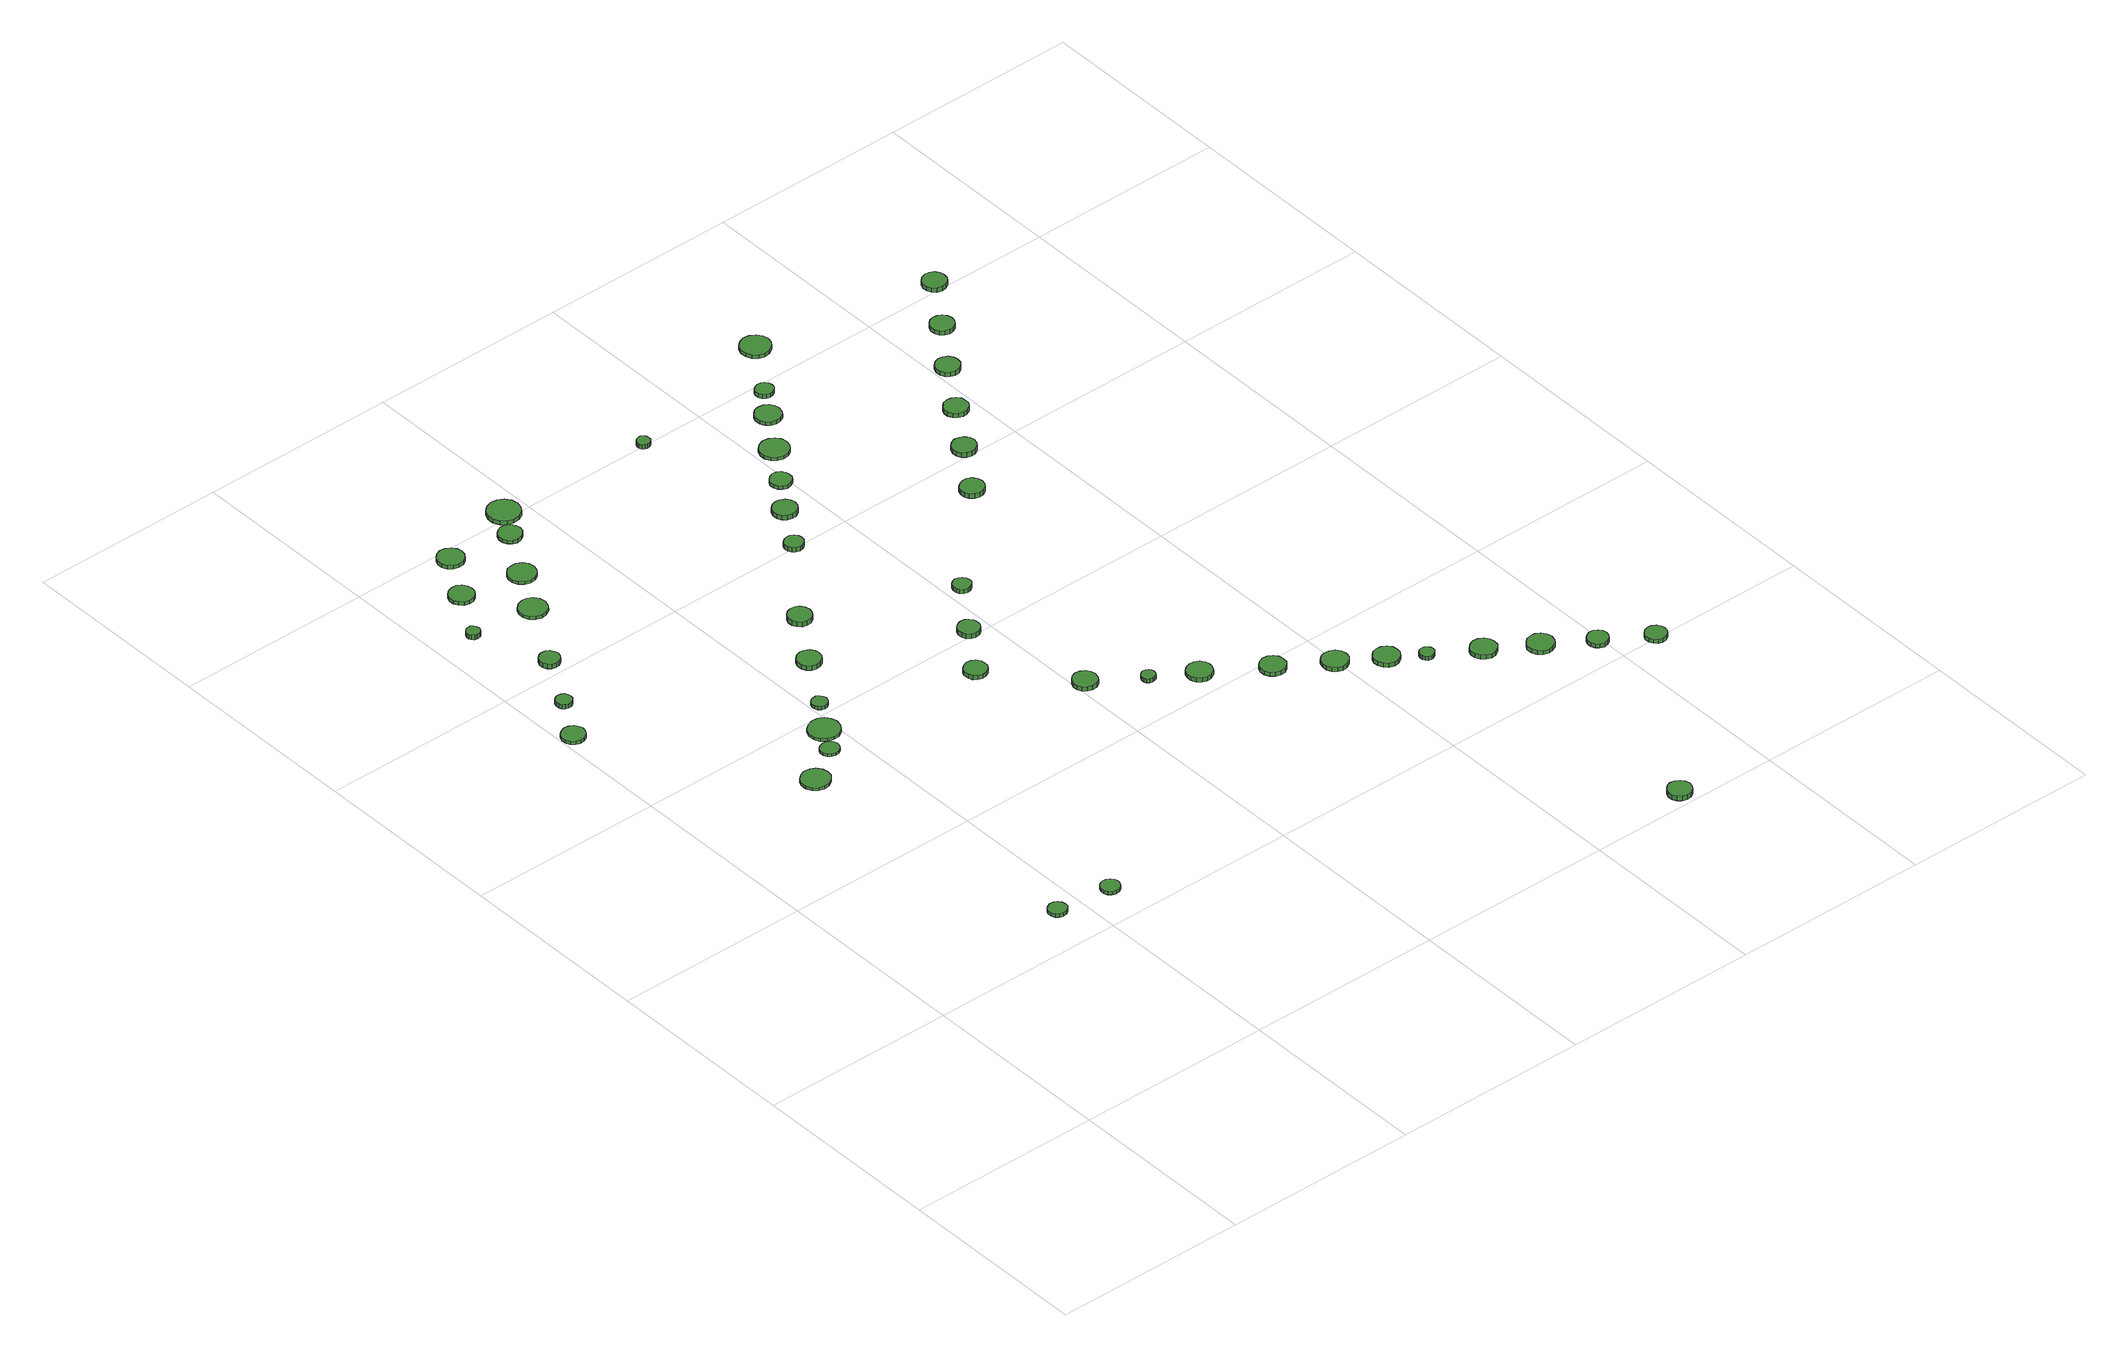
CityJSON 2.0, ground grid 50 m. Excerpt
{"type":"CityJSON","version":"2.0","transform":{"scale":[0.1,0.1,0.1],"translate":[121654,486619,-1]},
"CityObjects":{
"tree1":{"type":"SolitaryVegetationObject","attributes":{"function":"something"},"geometry":[{"type":"MultiSurface","lod":"1","boundaries":[[[0,1,2,3,4,5,6,7,8,9,10,11,12,13,14]],[[15,16,17,18,19,20,21,22,23,24,25,26,27,28,29]],[[0,29,28,1]],[[1,28,27,2]],[[2,27,26,3]],[[3,26,25,4]],[[4,25,24,5]],[[5,24,23,6]],[[6,23,22,7]],[[7,22,21,8]],[[8,21,20,9]],[[9,20,19,10]],[[10,19,18,11]],[[11,18,17,12]],[[12,17,16,13]],[[13,16,15,14]],[[14,15,29,0]]]}]},
"tree2":{"type":"SolitaryVegetationObject","attributes":{"function":"something"},"geometry":[{"type":"MultiSurface","lod":"1","boundaries":[[[30,31,32,33,34,35,36,37,38,39,40,41,42,43,44]],[[45,46,47,48,49,50,51,52,53,54,55,56,57,58,59]],[[30,59,58,31]],[[31,58,57,32]],[[32,57,56,33]],[[33,56,55,34]],[[34,55,54,35]],[[35,54,53,36]],[[36,53,52,37]],[[37,52,51,38]],[[38,51,50,39]],[[39,50,49,40]],[[40,49,48,41]],[[41,48,47,42]],[[42,47,46,43]],[[43,46,45,44]],[[44,45,59,30]]]}]},
"tree3":{"type":"SolitaryVegetationObject","attributes":{"function":"something"},"geometry":[{"type":"MultiSurface","lod":"1","boundaries":[[[60,61,62,63,64,65,66,67,68,69,70,71,72,73,74]],[[75,76,77,78,79,80,81,82,83,84,85,86,87,88,89]],[[60,89,88,61]],[[61,88,87,62]],[[62,87,86,63]],[[63,86,85,64]],[[64,85,84,65]],[[65,84,83,66]],[[66,83,82,67]],[[67,82,81,68]],[[68,81,80,69]],[[69,80,79,70]],[[70,79,78,71]],[[71,78,77,72]],[[72,77,76,73]],[[73,76,75,74]],[[74,75,89,60]]]}]},
"tree4":{"type":"SolitaryVegetationObject","attributes":{"function":"something"},"geometry":[{"type":"MultiSurface","lod":"1","boundaries":[[[90,91,92,93,94,95,96,97,98,99,100,101,102,103,104]],[[105,106,107,108,109,110,111,112,113,114,115,116,117,118,119]],[[90,119,118,91]],[[91,118,117,92]],[[92,117,116,93]],[[93,116,115,94]],[[94,115,114,95]],[[95,114,113,96]],[[96,113,112,97]],[[97,112,111,98]],[[98,111,110,99]],[[99,110,109,100]],[[100,109,108,101]],[[101,108,107,102]],[[102,107,106,103]],[[103,106,105,104]],[[104,105,119,90]]]}]},
"tree5":{"type":"SolitaryVegetationObject","attributes":{"function":"something"},"geometry":[{"type":"MultiSurface","lod":"1","boundaries":[[[120,121,122,123,124,125,126,127,128,129,130,131,132,133,134]],[[135,136,137,138,139,140,141,142,143,144,145,146,147,148,149]],[[120,149,148,121]],[[121,148,147,122]],[[122,147,146,123]],[[123,146,145,124]],[[124,145,144,125]],[[125,144,143,126]],[[126,143,142,127]],[[127,142,141,128]],[[128,141,140,129]],[[129,140,139,130]],[[130,139,138,131]],[[131,138,137,132]],[[132,137,136,133]],[[133,136,135,134]],[[134,135,149,120]]]}]},
"tree6":{"type":"SolitaryVegetationObject","attributes":{"function":"something"},"geometry":[{"type":"MultiSurface","lod":"1","boundaries":[[[150,151,152,153,154,155,156,157,158,159,160,161,162,163,164]],[[165,166,167,168,169,170,171,172,173,174,175,176,177,178,179]],[[150,179,178,151]],[[151,178,177,152]],[[152,177,176,153]],[[153,176,175,154]],[[154,175,174,155]],[[155,174,173,156]],[[156,173,172,157]],[[157,172,171,158]],[[158,171,170,159]],[[159,170,169,160]],[[160,169,168,161]],[[161,168,167,162]],[[162,167,166,163]],[[163,166,165,164]],[[164,165,179,150]]]}]},
"tree7":{"type":"SolitaryVegetationObject","attributes":{"function":"something"},"geometry":[{"type":"MultiSurface","lod":"1","boundaries":[[[180,181,182,183,184,185,186,187,188,189,190,191,192,193,194]],[[195,196,197,198,199,200,201,202,203,204,205,206,207,208,209]],[[180,209,208,181]],[[181,208,207,182]],[[182,207,206,183]],[[183,206,205,184]],[[184,205,204,185]],[[185,204,203,186]],[[186,203,202,187]],[[187,202,201,188]],[[188,201,200,189]],[[189,200,199,190]],[[190,199,198,191]],[[191,198,197,192]],[[192,197,196,193]],[[193,196,195,194]],[[194,195,209,180]]]}]},
"tree8":{"type":"SolitaryVegetationObject","attributes":{"function":"something"},"geometry":[{"type":"MultiSurface","lod":"1","boundaries":[[[210,211,212,213,214,215,216,217,218,219,220,221,222,223,224]],[[225,226,227,228,229,230,231,232,233,234,235,236,237,238,239]],[[210,239,238,211]],[[211,238,237,212]],[[212,237,236,213]],[[213,236,235,214]],[[214,235,234,215]],[[215,234,233,216]],[[216,233,232,217]],[[217,232,231,218]],[[218,231,230,219]],[[219,230,229,220]],[[220,229,228,221]],[[221,228,227,222]],[[222,227,226,223]],[[223,226,225,224]],[[224,225,239,210]]]}]},
"tree9":{"type":"SolitaryVegetationObject","attributes":{"function":"something"},"geometry":[{"type":"MultiSurface","lod":"1","boundaries":[[[240,241,242,243,244,245,246,247,248,249,250,251,252,253,254]],[[255,256,257,258,259,260,261,262,263,264,265,266,267,268,269]],[[240,269,268,241]],[[241,268,267,242]],[[242,267,266,243]],[[243,266,265,244]],[[244,265,264,245]],[[245,264,263,246]],[[246,263,262,247]],[[247,262,261,248]],[[248,261,260,249]],[[249,260,259,250]],[[250,259,258,251]],[[251,258,257,252]],[[252,257,256,253]],[[253,256,255,254]],[[254,255,269,240]]]}]},
"tree10":{"type":"SolitaryVegetationObject","attributes":{"function":"something"},"geometry":[{"type":"MultiSurface","lod":"1","boundaries":[[[270,271,272,273,274,275,276,277,278,279,280,281,282,283,284]],[[285,286,287,288,289,290,291,292,293,294,295,296,297,298,299]],[[270,299,298,271]],[[271,298,297,272]],[[272,297,296,273]],[[273,296,295,274]],[[274,295,294,275]],[[275,294,293,276]],[[276,293,292,277]],[[277,292,291,278]],[[278,291,290,279]],[[279,290,289,280]],[[280,289,288,281]],[[281,288,287,282]],[[282,287,286,283]],[[283,286,285,284]],[[284,285,299,270]]]}]},
"tree11":{"type":"SolitaryVegetationObject","attributes":{"function":"something"},"geometry":[{"type":"MultiSurface","lod":"1","boundaries":[[[300,301,302,303,304,305,306,307,308,309,310,311,312,313,314]],[[315,316,317,318,319,320,321,322,323,324,325,326,327,328,329]],[[300,329,328,301]],[[301,328,327,302]],[[302,327,326,303]],[[303,326,325,304]],[[304,325,324,305]],[[305,324,323,306]],[[306,323,322,307]],[[307,322,321,308]],[[308,321,320,309]],[[309,320,319,310]],[[310,319,318,311]],[[311,318,317,312]],[[312,317,316,313]],[[313,316,315,314]],[[314,315,329,300]]]}]},
"tree12":{"type":"SolitaryVegetationObject","attributes":{"function":"something"},"geometry":[{"type":"MultiSurface","lod":"1","boundaries":[[[330,331,332,333,334,335,336,337,338,339,340,341,342,343,344]],[[345,346,347,348,349,350,351,352,353,354,355,356,357,358,359]],[[330,359,358,331]],[[331,358,357,332]],[[332,357,356,333]],[[333,356,355,334]],[[334,355,354,335]],[[335,354,353,336]],[[336,353,352,337]],[[337,352,351,338]],[[338,351,350,339]],[[339,350,349,340]],[[340,349,348,341]],[[341,348,347,342]],[[342,347,346,343]],[[343,346,345,344]],[[344,345,359,330]]]}]},
"tree13":{"type":"SolitaryVegetationObject","attributes":{"function":"something"},"geometry":[{"type":"MultiSurface","lod":"1","boundaries":[[[360,361,362,363,364,365,366,367,368,369,370,371,372,373,374]],[[375,376,377,378,379,380,381,382,383,384,385,386,387,388,389]],[[360,389,388,361]],[[361,388,387,362]],[[362,387,386,363]],[[363,386,385,364]],[[364,385,384,365]],[[365,384,383,366]],[[366,383,382,367]],[[367,382,381,368]],[[368,381,380,369]],[[369,380,379,370]],[[370,379,378,371]],[[371,378,377,372]],[[372,377,376,373]],[[373,376,375,374]],[[374,375,389,360]]]}]},
"tree14":{"type":"SolitaryVegetationObject","attributes":{"function":"something"},"geometry":[{"type":"MultiSurface","lod":"1","boundaries":[[[390,391,392,393,394,395,396,397,398,399,400,401,402,403,404]],[[405,406,407,408,409,410,411,412,413,414,415,416,417,418,419]],[[390,419,418,391]],[[391,418,417,392]],[[392,417,416,393]],[[393,416,415,394]],[[394,415,414,395]],[[395,414,413,396]],[[396,413,412,397]],[[397,412,411,398]],[[398,411,410,399]],[[399,410,409,400]],[[400,409,408,401]],[[401,408,407,402]],[[402,407,406,403]],[[403,406,405,404]],[[404,405,419,390]]]}]},
"tree15":{"type":"SolitaryVegetationObject","attributes":{"function":"something"},"geometry":[{"type":"MultiSurface","lod":"1","boundaries":[[[420,421,422,423,424,425,426,427,428,429,430,431,432,433,434]],[[435,436,437,438,439,440,441,442,443,444,445,446,447,448,449]],[[420,449,448,421]],[[421,448,447,422]],[[422,447,446,423]],[[423,446,445,424]],[[424,445,444,425]],[[425,444,443,426]],[[426,443,442,427]],[[427,442,441,428]],[[428,441,440,429]],[[429,440,439,430]],[[430,439,438,431]],[[431,438,437,432]],[[432,437,436,433]],[[433,436,435,434]],[[434,435,449,420]]]}]},
"tree16":{"type":"SolitaryVegetationObject","attributes":{"function":"something"},"geometry":[{"type":"MultiSurface","lod":"1","boundaries":[[[450,451,452,453,454,455,456,457,458,459,460,461,462,463,464]],[[465,466,467,468,469,470,471,472,473,474,475,476,477,478,479]],[[450,479,478,451]],[[451,478,477,452]],[[452,477,476,453]],[[453,476,475,454]],[[454,475,474,455]],[[455,474,473,456]],[[456,473,472,457]],[[457,472,471,458]],[[458,471,470,459]],[[459,470,469,460]],[[460,469,468,461]],[[461,468,467,462]],[[462,467,466,463]],[[463,466,465,464]],[[464,465,479,450]]]}]},
"tree17":{"type":"SolitaryVegetationObject","attributes":{"function":"something"},"geometry":[{"type":"MultiSurface","lod":"1","boundaries":[[[480,481,482,483,484,485,486,487,488,489,490,491,492,493,494]],[[495,496,497,498,499,500,501,502,503,504,505,506,507,508,509]],[[480,509,508,481]],[[481,508,507,482]],[[482,507,506,483]],[[483,506,505,484]],[[484,505,504,485]],[[485,504,503,486]],[[486,503,502,487]],[[487,502,501,488]],[[488,501,500,489]],[[489,500,499,490]],[[490,499,498,491]],[[491,498,497,492]],[[492,497,496,493]],[[493,496,495,494]],[[494,495,509,480]]]}]},
"tree18":{"type":"SolitaryVegetationObject","attributes":{"function":"something"},"geometry":[{"type":"MultiSurface","lod":"1","boundaries":[[[510,511,512,513,514,515,516,517,518,519,520,521,522,523,524]],[[525,526,527,528,529,530,531,532,533,534,535,536,537,538,539]],[[510,539,538,511]],[[511,538,537,512]],[[512,537,536,513]],[[513,536,535,514]],[[514,535,534,515]],[[515,534,533,516]],[[516,533,532,517]],[[517,532,531,518]],[[518,531,530,519]],[[519,530,529,520]],[[520,529,528,521]],[[521,528,527,522]],[[522,527,526,523]],[[523,526,525,524]],[[524,525,539,510]]]}]},
"tree19":{"type":"SolitaryVegetationObject","attributes":{"function":"something"},"geometry":[{"type":"MultiSurface","lod":"1","boundaries":[[[540,541,542,543,544,545,546,547,548,549,550,551,552,553,554]],[[555,556,557,558,559,560,561,562,563,564,565,566,567,568,569]],[[540,569,568,541]],[[541,568,567,542]],[[542,567,566,543]],[[543,566,565,544]],[[544,565,564,545]],[[545,564,563,546]],[[546,563,562,547]],[[547,562,561,548]],[[548,561,560,549]],[[549,560,559,550]],[[550,559,558,551]],[[551,558,557,552]],[[552,557,556,553]],[[553,556,555,554]],[[554,555,569,540]]]}]},
"tree20":{"type":"SolitaryVegetationObject","attributes":{"function":"something"},"geometry":[{"type":"MultiSurface","lod":"1","boundaries":[[[570,571,572,573,574,575,576,577,578,579,580,581,582,583,584]],[[585,586,587,588,589,590,591,592,593,594,595,596,597,598,599]],[[570,599,598,571]],[[571,598,597,572]],[[572,597,596,573]],[[573,596,595,574]],[[574,595,594,575]],[[575,594,593,576]],[[576,593,592,577]],[[577,592,591,578]],[[578,591,590,579]],[[579,590,589,580]],[[580,589,588,581]],[[581,588,587,582]],[[582,587,586,583]],[[583,586,585,584]],[[584,585,599,570]]]}]},
"tree21":{"type":"SolitaryVegetationObject","attributes":{"function":"something"},"geometry":[{"type":"MultiSurface","lod":"1","boundaries":[[[600,601,602,603,604,605,606,607,608,609,610,611,612,613,614]],[[615,616,617,618,619,620,621,622,623,624,625,626,627,628,629]],[[600,629,628,601]],[[601,628,627,602]],[[602,627,626,603]],[[603,626,625,604]],[[604,625,624,605]],[[605,624,623,606]],[[606,623,622,607]],[[607,622,621,608]],[[608,621,620,609]],[[609,620,619,610]],[[610,619,618,611]],[[611,618,617,612]],[[612,617,616,613]],[[613,616,615,614]],[[614,615,629,600]]]}]},
"tree22":{"type":"SolitaryVegetationObject","attributes":{"function":"something"},"geometry":[{"type":"MultiSurface","lod":"1","boundaries":[[[630,631,632,633,634,635,636,637,638,639,640,641,642,643,644]],[[645,646,647,648,649,650,651,652,653,654,655,656,657,658,659]],[[630,659,658,631]],[[631,658,657,632]],[[632,657,656,633]],[[633,656,655,634]],[[634,655,654,635]],[[635,654,653,636]],[[636,653,652,637]],[[637,652,651,638]],[[638,651,650,639]],[[639,650,649,640]],[[640,649,648,641]],[[641,648,647,642]],[[642,647,646,643]],[[643,646,645,644]],[[644,645,659,630]]]}]},
"tree23":{"type":"SolitaryVegetationObject","attributes":{"function":"something"},"geometry":[{"type":"MultiSurface","lod":"1","boundaries":[[[660,661,662,663,664,665,666,667,668,669,670,671,672,673,674]],[[675,676,677,678,679,680,681,682,683,684,685,686,687,688,689]],[[660,689,688,661]],[[661,688,687,662]],[[662,687,686,663]],[[663,686,685,664]],[[664,685,684,665]],[[665,684,683,666]],[[666,683,682,667]],[[667,682,681,668]],[[668,681,680,669]],[[669,680,679,670]],[[670,679,678,671]],[[671,678,677,672]],[[672,677,676,673]],[[673,676,675,674]],[[674,675,689,660]]]}]},
"tree24":{"type":"SolitaryVegetationObject","attributes":{"function":"something"},"geometry":[{"type":"MultiSurface","lod":"1","boundaries":[[[690,691,692,693,694,695,696,697,698,699,700,701,702,703,704]],[[705,706,707,708,709,710,711,712,713,714,715,716,717,718,719]],[[690,719,718,691]],[[691,718,717,692]],[[692,717,716,693]],[[693,716,715,694]],[[694,715,714,695]],[[695,714,713,696]],[[696,713,712,697]],[[697,712,711,698]],[[698,711,710,699]],[[699,710,709,700]],[[700,709,708,701]],[[701,708,707,702]],[[702,707,706,703]],[[703,706,705,704]],[[704,705,719,690]]]}]},
"tree25":{"type":"SolitaryVegetationObject","attributes":{"function":"something"},"geometry":[{"type":"MultiSurface","lod":"1","boundaries":[[[720,721,722,723,724,725,726,727,728,729,730,731,732,733,734]],[[735,736,737,738,739,740,741,742,743,744,745,746,747,748,749]],[[720,749,748,721]],[[721,748,747,722]],[[722,747,746,723]],[[723,746,745,724]],[[724,745,744,725]],[[725,744,743,726]],[[726,743,742,727]],[[727,742,741,728]],[[728,741,740,729]],[[729,740,739,730]],[[730,739,738,731]],[[731,738,737,732]],[[732,737,736,733]],[[733,736,735,734]],[[734,735,749,720]]]}]},
"tree26":{"type":"SolitaryVegetationObject","attributes":{"function":"something"},"geometry":[{"type":"MultiSurface","lod":"1","boundaries":[[[750,751,752,753,754,755,756,757,758,759,760,761,762,763,764]],[[765,766,767,768,769,770,771,772,773,774,775,776,777,778,779]],[[750,779,778,751]],[[751,778,777,752]],[[752,777,776,753]],[[753,776,775,754]],[[754,775,774,755]],[[755,774,773,756]],[[756,773,772,757]],[[757,772,771,758]],[[758,771,770,759]],[[759,770,769,760]],[[760,769,768,761]],[[761,768,767,762]],[[762,767,766,763]],[[763,766,765,764]],[[764,765,779,750]]]}]},
"tree27":{"type":"SolitaryVegetationObject","attributes":{"function":"something"},"geometry":[{"type":"MultiSurface","lod":"1","boundaries":[[[780,781,782,783,784,785,786,787,788,789,790,791,792,793,794]],[[795,796,797,798,799,800,801,802,803,804,805,806,807,808,809]],[[780,809,808,781]],[[781,808,807,782]],[[782,807,806,783]],[[783,806,805,784]],[[784,805,804,785]],[[785,804,803,786]],[[786,803,802,787]],[[787,802,801,788]],[[788,801,800,789]],[[789,800,799,790]],[[790,799,798,791]],[[791,798,797,792]],[[792,797,796,793]],[[793,796,795,794]],[[794,795,809,780]]]}]},
"tree28":{"type":"SolitaryVegetationObject","attributes":{"function":"something"},"geometry":[{"type":"MultiSurface","lod":"1","boundaries":[[[810,811,812,813,814,815,816,817,818,819,820,821,822,823,824]],[[825,826,827,828,829,830,831,832,833,834,835,836,837,838,839]],[[810,839,838,811]],[[811,838,837,812]],[[812,837,836,813]],[[813,836,835,814]],[[814,835,834,815]],[[815,834,833,816]],[[816,833,832,817]],[[817,832,831,818]],[[818,831,830,819]],[[819,830,829,820]],[[820,829,828,821]],[[821,828,827,822]],[[822,827,826,823]],[[823,826,825,824]],[[824,825,839,810]]]}]},
"tree29":{"type":"SolitaryVegetationObject","attributes":{"function":"something"},"geometry":[{"type":"MultiSurface","lod":"1","boundaries":[[[840,841,842,843,844,845,846,847,848,849,850,851,852,853,854]],[[855,856,857,858,859,860,861,862,863,864,865,866,867,868,869]],[[840,869,868,841]],[[841,868,867,842]],[[842,867,866,843]],[[843,866,865,844]],[[844,865,864,845]],[[845,864,863,846]],[[846,863,862,847]],[[847,862,861,848]],[[848,861,860,849]],[[849,860,859,850]],[[850,859,858,851]],[[851,858,857,852]],[[852,857,856,853]],[[853,856,855,854]],[[854,855,869,840]]]}]},
"tree30":{"type":"SolitaryVegetationObject","attributes":{"function":"something"},"geometry":[{"type":"MultiSurface","lod":"1","boundaries":[[[870,871,872,873,874,875,876,877,878,879,880,881,882,883,884]],[[885,886,887,888,889,890,891,892,893,894,895,896,897,898,899]],[[870,899,898,871]],[[871,898,897,872]],[[872,897,896,873]],[[873,896,895,874]],[[874,895,894,875]],[[875,894,893,876]],[[876,893,892,877]],[[877,892,891,878]],[[878,891,890,879]],[[879,890,889,880]],[[880,889,888,881]],[[881,888,887,882]],[[882,887,886,883]],[[883,886,885,884]],[[884,885,899,870]]]}]},
"tree31":{"type":"SolitaryVegetationObject","attributes":{"function":"something"},"geometry":[{"type":"MultiSurface","lod":"1","boundaries":[[[900,901,902,903,904,905,906,907,908,909,910,911,912,913,914]],[[915,916,917,918,919,920,921,922,923,924,925,926,927,928,929]],[[900,929,928,901]],[[901,928,927,902]],[[902,927,926,903]],[[903,926,925,904]],[[904,925,924,905]],[[905,924,923,906]],[[906,923,922,907]],[[907,922,921,908]],[[908,921,920,909]],[[909,920,919,910]],[[910,919,918,911]],[[911,918,917,912]],[[912,917,916,913]],[[913,916,915,914]],[[914,915,929,900]]]}]},
"tree32":{"type":"SolitaryVegetationObject","attributes":{"function":"something"},"geometry":[{"type":"MultiSurface","lod":"1","boundaries":[[[930,931,932,933,934,935,936,937,938,939,940,941,942,943,944]],[[945,946,947,948,949,950,951,952,953,954,955,956,957,958,959]],[[930,959,958,931]],[[931,958,957,932]],[[932,957,956,933]],[[933,956,955,934]],[[934,955,954,935]],[[935,954,953,936]],[[936,953,952,937]],[[937,952,951,938]],[[938,951,950,939]],[[939,950,949,940]],[[940,949,948,941]],[[941,948,947,942]],[[942,947,946,943]],[[943,946,945,944]],[[944,945,959,930]]]}]},
"tree33":{"type":"SolitaryVegetationObject","attributes":{"function":"something"},"geometry":[{"type":"MultiSurface","lod":"1","boundaries":[[[960,961,962,963,964,965,966,967,968,969,970,971,972,973,974]],[[975,976,977,978,979,980,981,982,983,984,985,986,987,988,989]],[[960,989,988,961]],[[961,988,987,962]],[[962,987,986,963]],[[963,986,985,964]],[[964,985,984,965]],[[965,984,983,966]],[[966,983,982,967]],[[967,982,981,968]],[[968,981,980,969]],[[969,980,979,970]],[[970,979,978,971]],[[971,978,977,972]],[[972,977,976,973]],[[973,976,975,974]],[[974,975,989,960]]]}]},
"tree34":{"type":"SolitaryVegetationObject","attributes":{"function":"something"},"geometry":[{"type":"MultiSurface","lod":"1","boundaries":[[[990,991,992,993,994,995,996,997,998,999,1000,1001,1002,1003,1004]],[[1005,1006,1007,1008,1009,1010,1011,1012,1013,1014,1015,1016,1017,1018,1019]],[[990,1019,1018,991]],[[991,1018,1017,992]],[[992,1017,1016,993]],[[993,1016,1015,994]],[[994,1015,1014,995]],[[995,1014,1013,996]],[[996,1013,1012,997]],[[997,1012,1011,998]],[[998,1011,1010,999]],[[999,1010,1009,1000]],[[1000,1009,1008,1001]],[[1001,1008,1007,1002]],[[1002,1007,1006,1003]],[[1003,1006,1005,1004]],[[1004,1005,1019,990]]]}]},
"tree35":{"type":"SolitaryVegetationObject","attributes":{"function":"something"},"geometry":[{"type":"MultiSurface","lod":"1","boundaries":[[[1020,1021,1022,1023,1024,1025,1026,1027,1028,1029,1030,1031,1032,1033,1034]],[[1035,1036,1037,1038,1039,1040,1041,1042,1043,1044,1045,1046,1047,1048,1049]],[[1020,1049,1048,1021]],[[1021,1048,1047,1022]],[[1022,1047,1046,1023]],[[1023,1046,1045,1024]],[[1024,1045,1044,1025]],[[1025,1044,1043,1026]],[[1026,1043,1042,1027]],[[1027,1042,1041,1028]],[[1028,1041,1040,1029]],[[1029,1040,1039,1030]],[[1030,1039,1038,1031]],[[1031,1038,1037,1032]],[[1032,1037,1036,1033]],[[1033,1036,1035,1034]],[[1034,1035,1049,1020]]]}]},
"tree36":{"type":"SolitaryVegetationObject","attributes":{"function":"something"},"geometry":[{"type":"MultiSurface","lod":"1","boundaries":[[[1050,1051,1052,1053,1054,1055,1056,1057,1058,1059,1060,1061,1062,1063,1064]],[[1065,1066,1067,1068,1069,1070,1071,1072,1073,1074,1075,1076,1077,1078,1079]],[[1050,1079,1078,1051]],[[1051,1078,1077,1052]],[[1052,1077,1076,1053]],[[1053,1076,1075,1054]],[[1054,1075,1074,1055]],[[1055,1074,1073,1056]],[[1056,1073,1072,1057]],[[1057,1072,1071,1058]],[[1058,1071,1070,1059]],[[1059,1070,1069,1060]],[[1060,1069,1068,1061]],[[1061,1068,1067,1062]],[[1062,1067,1066,1063]],[[1063,1066,1065,1064]],[[1064,1065,1079,1050]]]}]},
"tree37":{"type":"SolitaryVegetationObject","attributes":{"function":"something"},"geometry":[{"type":"MultiSurface","lod":"1","boundaries":[[[1080,1081,1082,1083,1084,1085,1086,1087,1088,1089,1090,1091,1092,1093,1094]],[[1095,1096,1097,1098,1099,1100,1101,1102,1103,1104,1105,1106,1107,1108,1109]],[[1080,1109,1108,1081]],[[1081,1108,1107,1082]],[[1082,1107,1106,1083]],[[1083,1106,1105,1084]],[[1084,1105,1104,1085]],[[1085,1104,1103,1086]],[[1086,1103,1102,1087]],[[1087,1102,1101,1088]],[[1088,1101,1100,1089]],[[1089,1100,1099,1090]],[[1090,1099,1098,1091]],[[1091,1098,1097,1092]],[[1092,1097,1096,1093]],[[1093,1096,1095,1094]],[[1094,1095,1109,1080]]]}]},
"tree38":{"type":"SolitaryVegetationObject","attributes":{"function":"something"},"geometry":[{"type":"MultiSurface","lod":"1","boundaries":[[[1110,1111,1112,1113,1114,1115,1116,1117,1118,1119,1120,1121,1122,1123,1124]],[[1125,1126,1127,1128,1129,1130,1131,1132,1133,1134,1135,1136,1137,1138,1139]],[[1110,1139,1138,1111]],[[1111,1138,1137,1112]],[[1112,1137,1136,1113]],[[1113,1136,1135,1114]],[[1114,1135,1134,1115]],[[1115,1134,1133,1116]],[[1116,1133,1132,1117]],[[1117,1132,1131,1118]],[[1118,1131,1130,1119]],[[1119,1130,1129,1120]],[[1120,1129,1128,1121]],[[1121,1128,1127,1122]],[[1122,1127,1126,1123]],[[1123,1126,1125,1124]],[[1124,1125,1139,1110]]]}]},
"tree39":{"type":"SolitaryVegetationObject","attributes":{"function":"something"},"geometry":[{"type":"MultiSurface","lod":"1","boundaries":[[[1140,1141,1142,1143,1144,1145,1146,1147,1148,1149,1150,1151,1152,1153,1154]],[[1155,1156,1157,1158,1159,1160,1161,1162,1163,1164,1165,1166,1167,1168,1169]],[[1140,1169,1168,1141]],[[1141,1168,1167,1142]],[[1142,1167,1166,1143]],[[1143,1166,1165,1144]],[[1144,1165,1164,1145]],[[1145,1164,1163,1146]],[[1146,1163,1162,1147]],[[1147,1162,1161,1148]],[[1148,1161,1160,1149]],[[1149,1160,1159,1150]],[[1150,1159,1158,1151]],[[1151,1158,1157,1152]],[[1152,1157,1156,1153]],[[1153,1156,1155,1154]],[[1154,1155,1169,1140]]]}]},
"tree40":{"type":"SolitaryVegetationObject","attributes":{"function":"something"},"geometry":[{"type":"MultiSurface","lod":"1","boundaries":[[[1170,1171,1172,1173,1174,1175,1176,1177,1178,1179,1180,1181,1182,1183,1184]],[[1185,1186,1187,1188,1189,1190,1191,1192,1193,1194,1195,1196,1197,1198,1199]],[[1170,1199,1198,1171]],[[1171,1198,1197,1172]],[[1172,1197,1196,1173]],[[1173,1196,1195,1174]],[[1174,1195,1194,1175]],[[1175,1194,1193,1176]],[[1176,1193,1192,1177]],[[1177,1192,1191,1178]],[[1178,1191,1190,1179]],[[1179,1190,1189,1180]],[[1180,1189,1188,1181]],[[1181,1188,1187,1182]],[[1182,1187,1186,1183]],[[1183,1186,1185,1184]],[[1184,1185,1199,1170]]]}]},
"tree41":{"type":"SolitaryVegetationObject","attributes":{"function":"something"},"geometry":[{"type":"MultiSurface","lod":"1","boundaries":[[[1200,1201,1202,1203,1204,1205,1206,1207,1208,1209,1210,1211,1212,1213,1214]],[[1215,1216,1217,1218,1219,1220,1221,1222,1223,1224,1225,1226,1227,1228,1229]],[[1200,1229,1228,1201]],[[1201,1228,1227,1202]],[[1202,1227,1226,1203]],[[1203,1226,1225,1204]],[[1204,1225,1224,1205]],[[1205,1224,1223,1206]],[[1206,1223,1222,1207]],[[1207,1222,1221,1208]],[[1208,1221,1220,1209]],[[1209,1220,1219,1210]],[[1210,1219,1218,1211]],[[1211,1218,1217,1212]],[[1212,1217,1216,1213]],[[1213,1216,1215,1214]],[[1214,1215,1229,1200]]]}]},
"tree42":{"type":"SolitaryVegetationObject","attributes":{"function":"something"},"geometry":[{"type":"MultiSurface","lod":"1","boundaries":[[[1230,1231,1232,1233,1234,1235,1236,1237,1238,1239,1240,1241,1242,1243,1244]],[[1245,1246,1247,1248,1249,1250,1251,1252,1253,1254,1255,1256,1257,1258,1259]],[[1230,1259,1258,1231]],[[1231,1258,1257,1232]],[[1232,1257,1256,1233]],[[1233,1256,1255,1234]],[[1234,1255,1254,1235]],[[1235,1254,1253,1236]],[[1236,1253,1252,1237]],[[1237,1252,1251,1238]],[[1238,1251,1250,1239]],[[1239,1250,1249,1240]],[[1240,1249,1248,1241]],[[1241,1248,1247,1242]],[[1242,1247,1246,1243]],[[1243,1246,1245,1244]],[[1244,1245,1259,1230]]]}]},
"tree43":{"type":"SolitaryVegetationObject","attributes":{"function":"something"},"geometry":[{"type":"MultiSurface","lod":"1","boundaries":[[[1260,1261,1262,1263,1264,1265,1266,1267,1268,1269,1270,1271,1272,1273,1274]],[[1275,1276,1277,1278,1279,1280,1281,1282,1283,1284,1285,1286,1287,1288,1289]],[[1260,1289,1288,1261]],[[1261,1288,1287,1262]],[[1262,1287,1286,1263]],[[1263,1286,1285,1264]],[[1264,1285,1284,1265]],[[1265,1284,1283,1266]],[[1266,1283,1282,1267]],[[1267,1282,1281,1268]],[[1268,1281,1280,1269]],[[1269,1280,1279,1270]],[[1270,1279,1278,1271]],[[1271,1278,1277,1272]],[[1272,1277,1276,1273]],[[1273,1276,1275,1274]],[[1274,1275,1289,1260]]]}]},
"tree44":{"type":"SolitaryVegetationObject","attributes":{"function":"something"},"geometry":[{"type":"MultiSurface","lod":"1","boundaries":[[[1290,1291,1292,1293,1294,1295,1296,1297,1298,1299,1300,1301,1302,1303,1304]],[[1305,1306,1307,1308,1309,1310,1311,1312,1313,1314,1315,1316,1317,1318,1319]],[[1290,1319,1318,1291]],[[1291,1318,1317,1292]],[[1292,1317,1316,1293]],[[1293,1316,1315,1294]],[[1294,1315,1314,1295]],[[1295,1314,1313,1296]],[[1296,1313,1312,1297]],[[1297,1312,1311,1298]],[[1298,1311,1310,1299]],[[1299,1310,1309,1300]],[[1300,1309,1308,1301]],[[1301,1308,1307,1302]],[[1302,1307,1306,1303]],[[1303,1306,1305,1304]],[[1304,1305,1319,1290]]]}]},
"tree45":{"type":"SolitaryVegetationObject","attributes":{"function":"something"},"geometry":[{"type":"MultiSurface","lod":"1","boundaries":[[[1320,1321,1322,1323,1324,1325,1326,1327,1328,1329,1330,1331,1332,1333,1334]],[[1335,1336,1337,1338,1339,1340,1341,1342,1343,1344,1345,1346,1347,1348,1349]],[[1320,1349,1348,1321]],[[1321,1348,1347,1322]],[[1322,1347,1346,1323]],[[1323,1346,1345,1324]],[[1324,1345,1344,1325]],[[1325,1344,1343,1326]],[[1326,1343,1342,1327]],[[1327,1342,1341,1328]],[[1328,1341,1340,1329]],[[1329,1340,1339,1330]],[[1330,1339,1338,1331]],[[1331,1338,1337,1332]],[[1332,1337,1336,1333]],[[1333,1336,1335,1334]],[[1334,1335,1349,1320]]]}]},
"tree46":{"type":"SolitaryVegetationObject","attributes":{"function":"something"},"geometry":[{"type":"MultiSurface","lod":"1","boundaries":[[[1350,1351,1352,1353,1354,1355,1356,1357,1358,1359,1360,1361,1362,1363,1364]],[[1365,1366,1367,1368,1369,1370,1371,1372,1373,1374,1375,1376,1377,1378,1379]],[[1350,1379,1378,1351]],[[1351,1378,1377,1352]],[[1352,1377,1376,1353]],[[1353,1376,1375,1354]],[[1354,1375,1374,1355]],[[1355,1374,1373,1356]],[[1356,1373,1372,1357]],[[1357,1372,1371,1358]],[[1358,1371,1370,1359]],[[1359,1370,1369,1360]],[[1360,1369,1368,1361]],[[1361,1368,1367,1362]],[[1362,1367,1366,1363]],[[1363,1366,1365,1364]],[[1364,1365,1379,1350]]]}]},
"tree47":{"type":"SolitaryVegetationObject","attributes":{"function":"something"},"geometry":[{"type":"MultiSurface","lod":"1","boundaries":[[[1380,1381,1382,1383,1384,1385,1386,1387,1388,1389,1390,1391,1392,1393,1394]],[[1395,1396,1397,1398,1399,1400,1401,1402,1403,1404,1405,1406,1407,1408,1409]],[[1380,1409,1408,1381]],[[1381,1408,1407,1382]],[[1382,1407,1406,1383]],[[1383,1406,1405,1384]],[[1384,1405,1404,1385]],[[1385,1404,1403,1386]],[[1386,1403,1402,1387]],[[1387,1402,1401,1388]],[[1388,1401,1400,1389]],[[1389,1400,1399,1390]],[[1390,1399,1398,1391]],[[1391,1398,1397,1392]],[[1392,1397,1396,1393]],[[1393,1396,1395,1394]],[[1394,1395,1409,1380]]]}]}
},
"vertices":[
[61,1802,17],[58,1814,17],[51,1824,17],[40,1830,17],[28,1831,17],[17,1827,17],[8,1819,17],[3,1808,17],[3,1796,17],[8,1785,17],[17,1777,17],[28,1773,17],[40,1774,17],[51,1780,17],[58,1790,17],[58,1790,8],[51,1780,8],[40,1774,8],[28,1773,8],[17,1777,8],[8,1785,8],[3,1796,8],[3,1808,8],[8,1819,8],[17,1827,8],[28,1831,8],[40,1830,8],[51,1824,8],[58,1814,8],[61,1802,8],
[462,619,17],[460,628,17],[454,636,17],[446,641,17],[436,642,17],[427,639,17],[420,632,17],[416,624,17],[416,614,17],[420,605,17],[427,599,17],[436,596,17],[446,597,17],[454,602,17],[460,609,17],[460,609,8],[454,602,8],[446,597,8],[436,596,8],[427,599,8],[420,605,8],[416,614,8],[416,624,8],[420,632,8],[427,639,8],[436,642,8],[446,641,8],[454,636,8],[460,628,8],[462,619,8],
[111,1904,23],[110,1912,23],[105,1919,23],[98,1923,23],[89,1924,23],[81,1921,23],[75,1916,23],[72,1908,23],[72,1900,23],[75,1892,23],[81,1887,23],[89,1884,23],[98,1885,23],[105,1889,23],[110,1896,23],[110,1896,11],[105,1889,11],[98,1885,11],[89,1884,11],[81,1887,11],[75,1892,11],[72,1900,11],[72,1908,11],[75,1916,11],[81,1921,11],[89,1924,11],[98,1923,11],[105,1919,11],[110,1912,11],[111,1904,11],
[372,1327,17],[369,1342,17],[360,1354,17],[347,1361,17],[332,1363,17],[318,1358,17],[307,1348,17],[301,1335,17],[301,1320,17],[307,1306,17],[318,1296,17],[332,1292,17],[347,1293,17],[360,1301,17],[369,1313,17],[369,1313,9],[360,1301,9],[347,1293,9],[332,1292,9],[318,1296,9],[307,1306,9],[301,1320,9],[301,1335,9],[307,1348,9],[318,1358,9],[332,1363,9],[347,1361,9],[360,1354,9],[369,1342,9],[372,1327,9],
[605,604,17],[603,614,17],[597,622,17],[588,627,17],[579,628,17],[569,625,17],[562,618,17],[558,609,17],[558,600,17],[562,591,17],[569,584,17],[579,581,17],[588,582,17],[597,587,17],[603,595,17],[603,595,8],[597,587,8],[588,582,8],[579,581,8],[569,584,8],[562,591,8],[558,600,8],[558,609,8],[562,618,8],[569,625,8],[579,628,8],[588,627,8],[597,622,8],[603,614,8],[605,604,8],
[119,2228,20],[118,2235,20],[114,2240,20],[108,2244,20],[101,2245,20],[94,2242,20],[89,2238,20],[86,2231,20],[86,2224,20],[89,2218,20],[94,2213,20],[101,2211,20],[108,2212,20],[114,2215,20],[118,2221,20],[118,2221,7],[114,2215,7],[108,2212,7],[101,2211,7],[94,2213,7],[89,2218,7],[86,2224,7],[86,2231,7],[89,2238,7],[94,2242,7],[101,2245,7],[108,2244,7],[114,2240,7],[118,2235,7],[119,2228,7],
[190,2038,25],[187,2048,25],[181,2057,25],[172,2062,25],[162,2063,25],[152,2060,25],[144,2053,25],[140,2043,25],[140,2033,25],[144,2023,25],[152,2016,25],[162,2013,25],[172,2014,25],[181,2019,25],[187,2028,25],[187,2028,12],[181,2019,12],[172,2014,12],[162,2013,12],[152,2016,12],[144,2023,12],[140,2033,12],[140,2043,12],[144,2053,12],[152,2060,12],[162,2063,12],[172,2062,12],[181,2057,12],[187,2048,12],[190,2038,12],
[457,1392,15],[455,1402,15],[449,1410,15],[440,1414,15],[431,1415,15],[421,1412,15],[414,1406,15],[410,1397,15],[410,1387,15],[414,1378,15],[421,1372,15],[431,1369,15],[440,1370,15],[449,1375,15],[455,1383,15],[455,1383,8],[449,1375,8],[440,1370,8],[431,1369,8],[421,1372,8],[414,1378,8],[410,1387,8],[410,1397,8],[414,1406,8],[421,1412,8],[431,1415,8],[440,1414,8],[449,1410,8],[455,1402,8],[457,1392,8],
[204,2350,17],[201,2362,17],[194,2373,17],[183,2379,17],[170,2380,17],[158,2376,17],[148,2368,17],[143,2356,17],[143,2343,17],[148,2332,17],[158,2323,17],[170,2319,17],[183,2320,17],[194,2327,17],[201,2337,17],[201,2337,7],[194,2327,7],[183,2320,7],[170,2319,7],[158,2323,7],[148,2332,7],[143,2343,7],[143,2356,7],[148,2368,7],[158,2376,7],[170,2380,7],[183,2379,7],[194,2373,7],[201,2362,7],[204,2350,7],
[508,1453,16],[504,1469,16],[495,1482,16],[481,1490,16],[465,1491,16],[450,1486,16],[438,1476,16],[431,1461,16],[431,1445,16],[438,1430,16],[450,1420,16],[465,1415,16],[481,1416,16],[495,1424,16],[504,1437,16],[504,1437,8],[495,1424,8],[481,1416,8],[465,1415,8],[450,1420,8],[438,1430,8],[431,1445,8],[431,1461,8],[438,1476,8],[450,1486,8],[465,1491,8],[481,1490,8],[495,1482,8],[504,1469,8],[508,1453,8],
[297,2209,16],[294,2223,16],[286,2235,16],[273,2242,16],[259,2244,16],[245,2239,16],[234,2229,16],[228,2216,16],[228,2202,16],[234,2188,16],[245,2179,16],[259,2174,16],[273,2176,16],[286,2183,16],[294,2195,16],[294,2195,8],[286,2183,8],[273,2176,8],[259,2174,8],[245,2179,8],[234,2188,8],[228,2202,8],[228,2216,8],[234,2229,8],[245,2239,8],[259,2244,8],[273,2242,8],[286,2235,8],[294,2223,8],[297,2209,8],
[275,2467,16],[272,2480,16],[264,2491,16],[252,2498,16],[239,2500,16],[226,2495,16],[216,2486,16],[210,2474,16],[210,2460,16],[216,2448,16],[226,2439,16],[239,2435,16],[252,2436,16],[264,2443,16],[272,2454,16],[272,2454,6],[264,2443,6],[252,2436,6],[239,2435,6],[226,2439,6],[216,2448,6],[210,2460,6],[210,2474,6],[216,2486,6],[226,2495,6],[239,2500,6],[252,2498,6],[264,2491,6],[272,2480,6],[275,2467,6],
[544,1533,17],[542,1541,17],[537,1547,17],[530,1552,17],[522,1552,17],[514,1550,17],[508,1544,17],[505,1537,17],[505,1529,17],[508,1521,17],[514,1516,17],[522,1513,17],[530,1514,17],[537,1518,17],[542,1525,17],[542,1525,8],[537,1518,8],[530,1514,8],[522,1513,8],[514,1516,8],[508,1521,8],[505,1529,8],[505,1537,8],[508,1544,8],[514,1550,8],[522,1552,8],[530,1552,8],[537,1547,8],[542,1541,8],[544,1533,8],
[362,2322,15],[359,2336,15],[350,2348,15],[338,2355,15],[323,2356,15],[310,2352,15],[299,2342,15],[293,2329,15],[293,2315,15],[299,2302,15],[310,2292,15],[323,2287,15],[338,2289,15],[350,2296,15],[359,2308,15],[359,2308,7],[350,2296,7],[338,2289,7],[323,2287,7],[310,2292,7],[299,2302,7],[293,2315,7],[293,2329,7],[299,2342,7],[310,2352,7],[323,2356,7],[338,2355,7],[350,2348,7],[359,2336,7],[362,2322,7],
[635,1664,21],[633,1675,21],[626,1685,21],[615,1691,21],[603,1693,21],[591,1689,21],[582,1681,21],[577,1670,21],[577,1657,21],[582,1646,21],[591,1638,21],[603,1634,21],[615,1636,21],[626,1642,21],[633,1652,21],[633,1652,8],[626,1642,8],[615,1636,8],[603,1634,8],[591,1638,8],[582,1646,8],[577,1657,8],[577,1670,8],[582,1681,8],[591,1689,8],[603,1693,8],[615,1691,8],[626,1685,8],[633,1675,8],[635,1664,8],
[429,2447,16],[427,2459,16],[419,2469,16],[409,2475,16],[397,2476,16],[386,2472,16],[377,2464,16],[372,2453,16],[372,2441,16],[377,2430,16],[386,2422,16],[397,2418,16],[409,2420,16],[419,2426,16],[427,2435,16],[427,2435,6],[419,2426,6],[409,2420,6],[397,2418,6],[386,2422,6],[377,2430,6],[372,2441,6],[372,2453,6],[377,2464,6],[386,2472,6],[397,2476,6],[409,2475,6],[419,2469,6],[427,2459,6],[429,2447,6],
[482,2517,17],[478,2533,17],[468,2547,17],[454,2555,17],[437,2557,17],[421,2552,17],[409,2541,17],[402,2525,17],[402,2509,17],[409,2493,17],[421,2482,17],[437,2477,17],[454,2479,17],[468,2487,17],[478,2501,17],[478,2501,6],[468,2487,6],[454,2479,6],[437,2477,6],[421,2482,6],[409,2493,6],[402,2509,6],[402,2525,6],[409,2541,6],[421,2552,6],[437,2557,6],[454,2555,6],[468,2547,6],[478,2533,6],[482,2517,6],
[716,1790,28],[713,1802,28],[706,1812,28],[696,1818,28],[683,1819,28],[672,1815,28],[663,1807,28],[658,1796,28],[658,1784,28],[663,1773,28],[672,1764,28],[683,1761,28],[696,1762,28],[706,1768,28],[713,1778,28],[713,1778,15],[706,1768,15],[696,1762,15],[683,1761,15],[672,1764,15],[663,1773,15],[658,1784,15],[658,1796,15],[663,1807,15],[672,1815,15],[683,1819,15],[696,1818,15],[706,1812,15],[713,1802,15],[716,1790,15],
[893,1396,19],[891,1407,19],[884,1417,19],[874,1423,19],[862,1424,19],[851,1420,19],[842,1412,19],[838,1402,19],[838,1390,19],[842,1379,19],[851,1372,19],[862,1368,19],[874,1369,19],[884,1375,19],[891,1384,19],[891,1384,7],[884,1375,7],[874,1369,7],[862,1368,7],[851,1372,7],[842,1379,7],[838,1390,7],[838,1402,7],[842,1412,7],[851,1420,7],[862,1424,7],[874,1423,7],[884,1417,7],[891,1407,7],[893,1396,7],
[1055,1207,19],[1052,1219,19],[1045,1229,19],[1034,1235,19],[1021,1237,19],[1009,1233,19],[1000,1224,19],[995,1213,19],[995,1201,19],[1000,1189,19],[1009,1181,19],[1021,1177,19],[1034,1178,19],[1045,1184,19],[1052,1195,19],[1052,1195,7],[1045,1184,7],[1034,1178,7],[1021,1177,7],[1009,1181,7],[1000,1189,7],[995,1201,7],[995,1213,7],[1000,1224,7],[1009,1233,7],[1021,1237,7],[1034,1235,7],[1045,1229,7],[1052,1219,7],[1055,1207,7],
[977,1518,20],[975,1529,20],[968,1538,20],[959,1544,20],[947,1545,20],[937,1541,20],[928,1534,20],[924,1523,20],[924,1512,20],[928,1502,20],[937,1494,20],[947,1491,20],[959,1492,20],[968,1497,20],[975,1507,20],[975,1507,7],[968,1497,7],[959,1492,7],[947,1491,7],[937,1494,7],[928,1502,7],[924,1512,7],[924,1523,7],[928,1534,7],[937,1541,7],[947,1545,7],[959,1544,7],[968,1538,7],[975,1529,7],[977,1518,7],
[871,1997,30],[869,2006,30],[864,2014,30],[855,2019,30],[846,2020,30],[836,2017,30],[829,2011,30],[825,2002,30],[825,1992,30],[829,1983,30],[836,1977,30],[846,1974,30],[855,1975,30],[864,1980,30],[869,1987,30],[869,1987,17],[864,1980,17],[855,1975,17],[846,1974,17],[836,1977,17],[829,1983,17],[825,1992,17],[825,2002,17],[829,2011,17],[836,2017,17],[846,2020,17],[855,2019,17],[864,2014,17],[869,2006,17],[871,1997,17],
[1160,1127,19],[1158,1134,19],[1154,1140,19],[1148,1143,19],[1141,1144,19],[1134,1142,19],[1128,1137,19],[1126,1131,19],[1126,1123,19],[1128,1117,19],[1134,1112,19],[1141,1110,19],[1148,1111,19],[1154,1114,19],[1158,1120,19],[1158,1120,8],[1154,1114,8],[1148,1111,8],[1141,1110,8],[1134,1112,8],[1128,1117,8],[1126,1123,8],[1126,1131,8],[1128,1137,8],[1134,1142,8],[1141,1144,8],[1148,1143,8],[1154,1140,8],[1158,1134,8],[1160,1127,8],
[1061,1644,23],[1059,1653,23],[1053,1660,23],[1045,1665,23],[1036,1666,23],[1027,1663,23],[1020,1657,23],[1017,1649,23],[1017,1639,23],[1020,1631,23],[1027,1625,23],[1036,1622,23],[1045,1623,23],[1053,1627,23],[1059,1635,23],[1059,1635,11],[1053,1627,11],[1045,1623,11],[1036,1622,11],[1027,1625,11],[1020,1631,11],[1017,1639,11],[1017,1649,11],[1020,1657,11],[1027,1663,11],[1036,1666,11],[1045,1665,11],[1053,1660,11],[1059,1653,11],[1061,1644,11],
[950,2112,21],[947,2124,21],[940,2134,21],[929,2140,21],[917,2142,21],[905,2138,21],[896,2130,21],[891,2118,21],[891,2106,21],[896,2095,21],[905,2086,21],[917,2083,21],[929,2084,21],[940,2090,21],[947,2100,21],[947,2100,8],[940,2090,8],[929,2084,8],[917,2083,8],[905,2086,8],[896,2095,8],[891,2106,8],[891,2118,8],[896,2130,8],[905,2138,8],[917,2142,8],[929,2140,8],[940,2134,8],[947,2124,8],[950,2112,8],
[1271,1065,19],[1268,1078,19],[1261,1089,19],[1249,1095,19],[1236,1096,19],[1224,1092,19],[1214,1084,19],[1209,1072,19],[1209,1059,19],[1214,1047,19],[1224,1038,19],[1236,1034,19],[1249,1035,19],[1261,1042,19],[1268,1052,19],[1268,1052,8],[1261,1042,8],[1249,1035,8],[1236,1034,8],[1224,1038,8],[1214,1047,8],[1209,1059,8],[1209,1072,8],[1214,1084,8],[1224,1092,8],[1236,1096,8],[1249,1095,8],[1261,1089,8],[1268,1078,8],[1271,1065,8],
[855,2502,21],[854,2509,21],[850,2514,21],[844,2518,21],[837,2518,21],[831,2516,21],[826,2512,21],[823,2505,21],[823,2499,21],[826,2492,21],[831,2488,21],[837,2486,21],[844,2486,21],[850,2490,21],[854,2495,21],[854,2495,9],[850,2490,9],[844,2486,9],[837,2486,9],[831,2488,9],[826,2492,9],[823,2499,9],[823,2505,9],[826,2512,9],[831,2516,9],[837,2518,9],[844,2518,9],[850,2514,9],[854,2509,9],[855,2502,9],
[1010,2201,17],[1008,2211,17],[1002,2220,17],[992,2226,17],[981,2227,17],[971,2223,17],[963,2216,17],[958,2206,17],[958,2195,17],[963,2185,17],[971,2178,17],[981,2174,17],[992,2176,17],[1002,2181,17],[1008,2190,17],[1008,2190,7],[1002,2181,7],[992,2176,7],[981,2174,7],[971,2178,7],[963,2185,7],[958,2195,7],[958,2206,7],[963,2216,7],[971,2223,7],[981,2227,7],[992,2226,7],[1002,2220,7],[1008,2211,7],[1010,2201,7],
[1408,974,19],[1406,987,19],[1398,997,19],[1387,1004,19],[1374,1005,19],[1361,1001,19],[1352,993,19],[1346,981,19],[1346,968,19],[1352,956,19],[1361,947,19],[1374,943,19],[1387,944,19],[1398,951,19],[1406,961,19],[1406,961,8],[1398,951,8],[1387,944,8],[1374,943,8],[1361,947,8],[1352,956,8],[1346,968,8],[1346,981,8],[1352,993,8],[1361,1001,8],[1374,1005,8],[1387,1004,8],[1398,997,8],[1406,987,8],[1408,974,8],
[1084,2297,15],[1081,2312,15],[1072,2324,15],[1059,2331,15],[1044,2333,15],[1030,2328,15],[1019,2318,15],[1013,2304,15],[1013,2290,15],[1019,2276,15],[1030,2266,15],[1044,2261,15],[1059,2263,15],[1072,2270,15],[1081,2282,15],[1081,2282,6],[1072,2270,6],[1059,2263,6],[1044,2261,6],[1030,2266,6],[1019,2276,6],[1013,2290,6],[1013,2304,6],[1019,2318,6],[1030,2328,6],[1044,2333,6],[1059,2331,6],[1072,2324,6],[1081,2312,6],[1084,2297,6],
[1527,898,19],[1524,911,19],[1516,922,19],[1504,928,19],[1491,930,19],[1478,926,19],[1468,917,19],[1463,904,19],[1463,891,19],[1468,879,19],[1478,870,19],[1491,865,19],[1504,867,19],[1516,874,19],[1524,884,19],[1524,884,8],[1516,874,8],[1504,867,8],[1491,865,8],[1478,870,8],[1468,879,8],[1463,891,8],[1463,904,8],[1468,917,8],[1478,926,8],[1491,930,8],[1504,928,8],[1516,922,8],[1524,911,8],[1527,898,8],
[1794,32,28],[1791,44,28],[1784,54,28],[1774,60,28],[1761,62,28],[1750,58,28],[1741,50,28],[1736,38,28],[1736,26,28],[1741,15,28],[1750,7,28],[1761,3,28],[1774,4,28],[1784,11,28],[1791,20,28],[1791,20,15],[1784,11,15],[1774,4,15],[1761,3,15],[1750,7,15],[1741,15,15],[1736,26,15],[1736,38,15],[1741,50,15],[1750,58,15],[1761,62,15],[1774,60,15],[1784,54,15],[1791,44,15],[1794,32,15],
[1150,2400,16],[1147,2413,16],[1140,2424,16],[1128,2430,16],[1115,2432,16],[1102,2428,16],[1093,2419,16],[1087,2407,16],[1087,2393,16],[1093,2381,16],[1102,2372,16],[1115,2368,16],[1128,2370,16],[1140,2376,16],[1147,2387,16],[1147,2387,6],[1140,2376,6],[1128,2370,6],[1115,2368,6],[1102,2372,6],[1093,2381,6],[1087,2393,6],[1087,2407,6],[1093,2419,6],[1102,2428,6],[1115,2432,6],[1128,2430,6],[1140,2424,6],[1147,2413,6],[1150,2400,6],
[1623,835,19],[1621,848,19],[1613,858,19],[1601,865,19],[1588,866,19],[1575,862,19],[1566,853,19],[1560,841,19],[1560,828,19],[1566,816,19],[1575,807,19],[1588,803,19],[1601,804,19],[1613,811,19],[1621,822,19],[1621,822,8],[1613,811,8],[1601,804,8],[1588,803,8],[1575,807,8],[1566,816,8],[1560,828,8],[1560,841,8],[1566,853,8],[1575,862,8],[1588,866,8],[1601,865,8],[1613,858,8],[1621,848,8],[1623,835,8],
[1315,1896,24],[1312,1908,24],[1305,1918,24],[1294,1924,24],[1282,1925,24],[1271,1921,24],[1261,1913,24],[1256,1902,24],[1256,1890,24],[1261,1879,24],[1271,1871,24],[1282,1867,24],[1294,1868,24],[1305,1874,24],[1312,1884,24],[1312,1884,11],[1305,1874,11],[1294,1868,11],[1282,1867,11],[1271,1871,11],[1261,1879,11],[1256,1890,11],[1256,1902,11],[1261,1913,11],[1271,1921,11],[1282,1925,11],[1294,1924,11],[1305,1918,11],[1312,1908,11],[1315,1896,11],
[1685,784,19],[1684,791,19],[1679,797,19],[1673,801,19],[1665,802,19],[1658,800,19],[1653,795,19],[1650,788,19],[1650,780,19],[1653,774,19],[1658,769,19],[1665,766,19],[1673,767,19],[1679,771,19],[1684,777,19],[1684,777,8],[1679,771,8],[1673,767,8],[1665,766,8],[1658,769,8],[1653,774,8],[1650,780,8],[1650,788,8],[1653,795,8],[1658,800,8],[1665,802,8],[1673,801,8],[1679,797,8],[1684,791,8],[1685,784,8],
[1192,2472,17],[1190,2481,17],[1184,2489,17],[1176,2493,17],[1167,2494,17],[1158,2491,17],[1151,2485,17],[1147,2477,17],[1147,2467,17],[1151,2459,17],[1158,2453,17],[1167,2450,17],[1176,2451,17],[1184,2455,17],[1190,2463,17],[1190,2463,6],[1184,2455,6],[1176,2451,6],[1167,2450,6],[1158,2453,6],[1151,2459,6],[1147,2467,6],[1147,2477,6],[1151,2485,6],[1158,2491,6],[1167,2494,6],[1176,2493,6],[1184,2489,6],[1190,2481,6],[1192,2472,6],
[1401,2023,21],[1398,2035,21],[1391,2045,21],[1380,2051,21],[1368,2053,21],[1357,2049,21],[1347,2041,21],[1342,2029,21],[1342,2017,21],[1347,2006,21],[1357,1998,21],[1368,1994,21],[1380,1995,21],[1391,2002,21],[1398,2011,21],[1398,2011,8],[1391,2002,8],[1380,1995,8],[1368,1994,8],[1357,1998,8],[1347,2006,8],[1342,2017,8],[1342,2029,8],[1347,2041,8],[1357,2049,8],[1368,2053,8],[1380,2051,8],[1391,2045,8],[1398,2035,8],[1401,2023,8],
[1806,715,19],[1804,728,19],[1796,739,19],[1784,746,19],[1771,747,19],[1759,743,19],[1749,734,19],[1743,722,19],[1743,709,19],[1749,697,19],[1759,688,19],[1771,684,19],[1784,685,19],[1796,692,19],[1804,702,19],[1804,702,8],[1796,692,8],[1784,685,8],[1771,684,8],[1759,688,8],[1749,697,8],[1743,709,8],[1743,722,8],[1749,734,8],[1759,743,8],[1771,747,8],[1784,746,8],[1796,739,8],[1804,728,8],[1806,715,8],
[1295,2606,16],[1292,2621,16],[1283,2633,16],[1269,2641,16],[1254,2643,16],[1240,2638,16],[1228,2628,16],[1222,2614,16],[1222,2598,16],[1228,2584,16],[1240,2574,16],[1254,2569,16],[1269,2571,16],[1283,2579,16],[1292,2591,16],[1292,2591,6],[1283,2579,6],[1269,2571,6],[1254,2569,6],[1240,2574,6],[1228,2584,6],[1222,2598,6],[1222,2614,6],[1228,2628,6],[1240,2638,6],[1254,2643,6],[1269,2641,6],[1283,2633,6],[1292,2621,6],[1295,2606,6],
[1915,646,19],[1912,659,19],[1904,670,19],[1892,677,19],[1879,678,19],[1866,674,19],[1856,665,19],[1850,653,19],[1850,639,19],[1856,627,19],[1866,617,19],[1879,613,19],[1892,615,19],[1904,621,19],[1912,632,19],[1912,632,8],[1904,621,8],[1892,615,8],[1879,613,8],[1866,617,8],[1856,627,8],[1850,639,8],[1850,653,8],[1856,665,8],[1866,674,8],[1879,678,8],[1892,677,8],[1904,670,8],[1912,659,8],[1915,646,8],
[1480,2144,20],[1478,2156,20],[1471,2166,20],[1460,2172,20],[1448,2173,20],[1436,2170,20],[1427,2161,20],[1422,2150,20],[1422,2138,20],[1427,2127,20],[1436,2119,20],[1448,2115,20],[1460,2116,20],[1471,2122,20],[1478,2132,20],[1478,2132,8],[1471,2122,8],[1460,2116,8],[1448,2115,8],[1436,2119,8],[1427,2127,8],[1422,2138,8],[1422,2150,8],[1427,2161,8],[1436,2170,8],[1448,2173,8],[1460,2172,8],[1471,2166,8],[1478,2156,8],[1480,2144,8],
[2017,576,19],[2014,587,19],[2008,595,19],[1999,601,19],[1988,602,19],[1978,598,19],[1970,591,19],[1966,581,19],[1966,571,19],[1970,561,19],[1978,554,19],[1988,550,19],[1999,551,19],[2008,557,19],[2014,566,19],[2014,566,8],[2008,557,8],[1999,551,8],[1988,550,8],[1978,554,8],[1970,561,8],[1966,571,8],[1966,581,8],[1970,591,8],[1978,598,8],[1988,602,8],[1999,601,8],[2008,595,8],[2014,587,8],[2017,576,8],
[1564,2270,19],[1562,2282,19],[1555,2292,19],[1544,2298,19],[1532,2300,19],[1520,2296,19],[1511,2288,19],[1506,2276,19],[1506,2264,19],[1511,2253,19],[1520,2245,19],[1532,2241,19],[1544,2242,19],[1555,2249,19],[1562,2258,19],[1562,2258,7],[1555,2249,7],[1544,2242,7],[1532,2241,7],[1520,2245,7],[1511,2253,7],[1506,2264,7],[1506,2276,7],[1511,2288,7],[1520,2296,7],[1532,2300,7],[1544,2298,7],[1555,2292,7],[1562,2282,7],[1564,2270,7],
[2126,504,19],[2124,515,19],[2118,524,19],[2108,529,19],[2097,530,19],[2087,527,19],[2079,520,19],[2074,510,19],[2074,499,19],[2079,489,19],[2087,481,19],[2097,478,19],[2108,479,19],[2118,485,19],[2124,493,19],[2124,493,8],[2118,485,8],[2108,479,8],[2097,478,8],[2087,481,8],[2079,489,8],[2074,499,8],[2074,510,8],[2079,520,8],[2087,527,8],[2097,530,8],[2108,529,8],[2118,524,8],[2124,515,8],[2126,504,8],
[1652,2391,20],[1649,2403,20],[1642,2413,20],[1631,2419,20],[1619,2420,20],[1608,2417,20],[1599,2408,20],[1594,2397,20],[1594,2385,20],[1599,2374,20],[1608,2366,20],[1619,2362,20],[1631,2363,20],[1642,2369,20],[1649,2379,20],[1649,2379,8],[1642,2369,8],[1631,2363,8],[1619,2362,8],[1608,2366,8],[1599,2374,8],[1594,2385,8],[1594,2397,8],[1599,2408,8],[1608,2417,8],[1619,2420,8],[1631,2419,8],[1642,2413,8],[1649,2403,8],[1652,2391,8],
[1740,2521,20],[1738,2533,20],[1731,2543,20],[1720,2549,20],[1708,2550,20],[1696,2546,20],[1687,2538,20],[1682,2527,20],[1682,2515,20],[1687,2503,20],[1696,2495,20],[1708,2491,20],[1720,2493,20],[1731,2499,20],[1738,2509,20],[1738,2509,8],[1731,2499,8],[1720,2493,8],[1708,2491,8],[1696,2495,8],[1687,2503,8],[1682,2515,8],[1682,2527,8],[1687,2538,8],[1696,2546,8],[1708,2550,8],[1720,2549,8],[1731,2543,8],[1738,2533,8],[1740,2521,8]
]}
